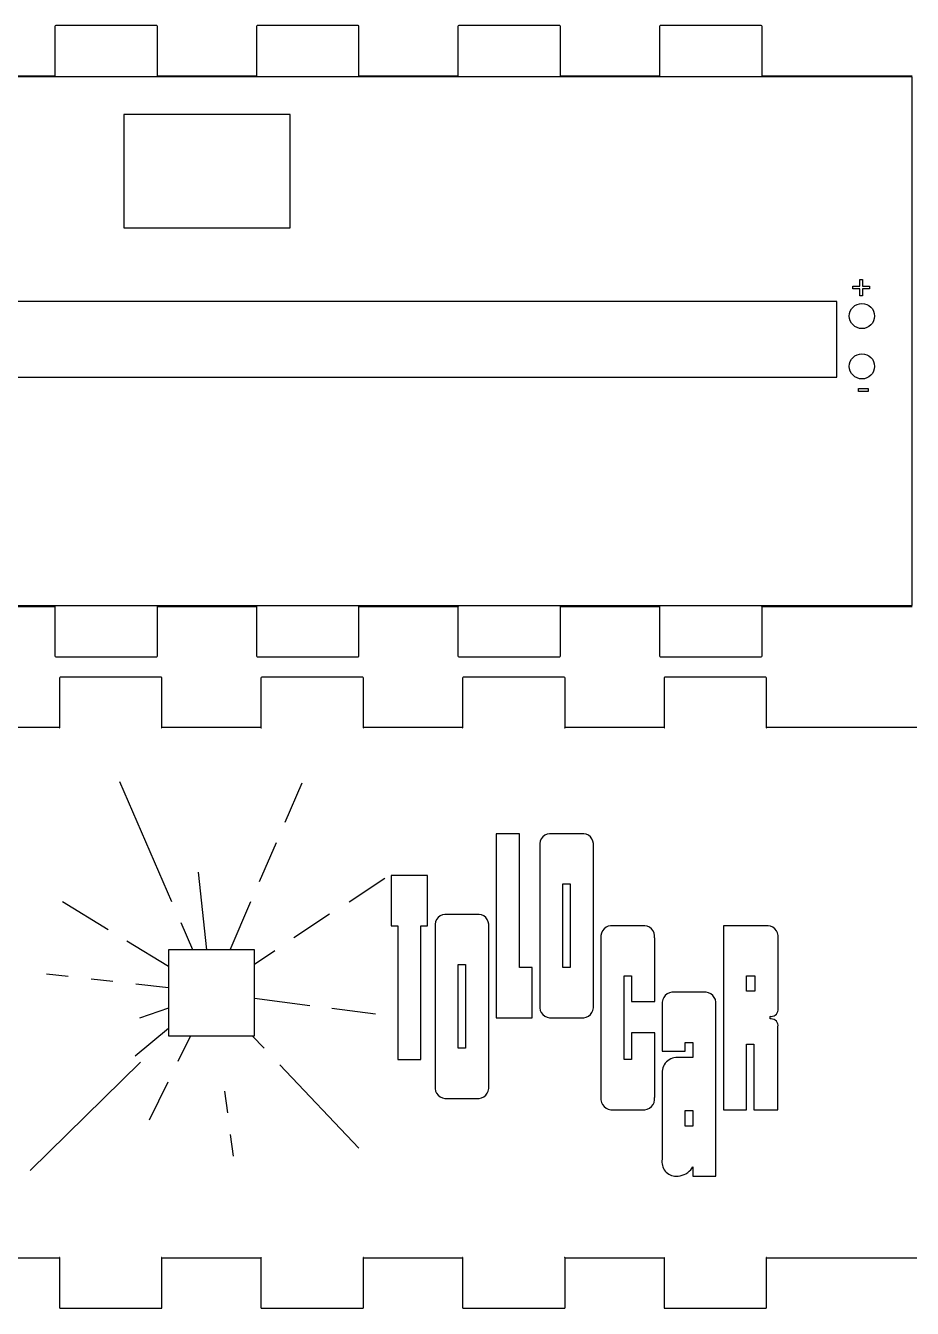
# Model space of a CAD drawing. Extents: x -34 to 366, y 525 to 825.
# Drawn here: x 234.1 to 304.5, y 637.5 to 739.4 of the extents above; entities that cross this region are included whole.
import ezdxf

# ---------------------------------------------------------------- set-up
doc = ezdxf.new("R2010")
doc.units = 0
doc.header["$MEASUREMENT"] = 0
doc.layers.add('CUT', color=30, linetype='CONTINUOUS')
doc.layers.add('ETCH', color=96, linetype='CONTINUOUS')

msp = doc.modelspace()

# ---------------------------------------------------------------- linework, layer by layer
at = {"layer": 'CUT', "color": 0}
for p, q in [((236.4, 739.37), (236.38, 739.33)), ((236.38, 739.33), (236.38, 739.32)), ((236.38, 739.32), (236.38, 735.39)), ((236.44, 739.39), (236.4, 739.37)), ((236.45, 739.39), (236.44, 739.39)), ((244.45, 739.39), (236.45, 739.39)), ((244.46, 739.39), (244.45, 739.39)), ((244.5, 739.37), (244.46, 739.39)), ((244.52, 739.33), (244.5, 739.37)), ((244.52, 739.32), (244.52, 739.33)), ((244.52, 735.39), (244.52, 739.32)), ((252.4, 739.37), (252.38, 739.33)), ((252.38, 739.33), (252.38, 739.32)), ((252.38, 739.32), (252.38, 735.39)), ((252.44, 739.39), (252.4, 739.37)), ((252.45, 739.39), (252.44, 739.39)), ((260.45, 739.39), (252.45, 739.39)), ((260.46, 739.39), (260.45, 739.39)), ((260.5, 739.37), (260.46, 739.39)), ((260.52, 739.33), (260.5, 739.37)), ((260.52, 739.32), (260.52, 739.33)), ((260.52, 735.39), (260.52, 739.32)), ((268.4, 739.37), (268.38, 739.33)), ((268.38, 739.33), (268.38, 739.32)), ((268.38, 739.32), (268.38, 735.39)), ((268.44, 739.39), (268.4, 739.37)), ((268.45, 739.39), (268.44, 739.39)), ((276.45, 739.39), (268.45, 739.39)), ((276.46, 739.39), (276.45, 739.39)), ((276.5, 739.37), (276.46, 739.39)), ((276.52, 739.33), (276.5, 739.37)), ((276.52, 739.32), (276.52, 739.33)), ((276.52, 735.39), (276.52, 739.32)), ((284.4, 739.37), (284.38, 739.33)), ((284.38, 739.33), (284.38, 739.32)), ((284.38, 739.32), (284.38, 735.39)), ((284.44, 739.39), (284.4, 739.37)), ((284.45, 739.39), (284.44, 739.39)), ((292.45, 739.39), (284.45, 739.39)), ((292.46, 739.39), (292.45, 739.39)), ((292.5, 739.37), (292.46, 739.39)), ((292.52, 739.33), (292.5, 739.37)), ((292.52, 739.32), (292.52, 739.33)), ((292.52, 735.39), (292.52, 739.32)), ((236.38, 735.39), (228.52, 735.39)), ((236.38, 735.39), (236.38, 735.38)), ((236.39, 735.39), (236.38, 735.39)), ((236.38, 735.38), (236.39, 735.36)), ((236.41, 735.38), (236.39, 735.39)), ((236.39, 735.36), (236.41, 735.36)), ((236.41, 735.36), (236.41, 735.38)), ((244.51, 735.39), (244.49, 735.38)), ((244.49, 735.38), (244.49, 735.36)), ((244.49, 735.36), (244.51, 735.36)), ((244.52, 735.39), (244.51, 735.39)), ((244.51, 735.36), (244.52, 735.38)), ((252.38, 735.39), (244.52, 735.39)), ((244.52, 735.38), (244.52, 735.39)), ((252.38, 735.39), (252.38, 735.38)), ((252.39, 735.39), (252.38, 735.39)), ((252.38, 735.38), (252.39, 735.36)), ((252.41, 735.38), (252.39, 735.39)), ((252.39, 735.36), (252.41, 735.36)), ((252.41, 735.36), (252.41, 735.38)), ((260.51, 735.39), (260.49, 735.38)), ((260.49, 735.38), (260.49, 735.36)), ((260.49, 735.36), (260.51, 735.36)), ((260.52, 735.39), (260.51, 735.39)), ((260.51, 735.36), (260.52, 735.38)), ((268.38, 735.39), (260.52, 735.39)), ((260.52, 735.38), (260.52, 735.39)), ((268.38, 735.39), (268.38, 735.38)), ((268.39, 735.39), (268.38, 735.39)), ((268.38, 735.38), (268.39, 735.36)), ((268.41, 735.38), (268.39, 735.39)), ((268.39, 735.36), (268.41, 735.36)), ((268.41, 735.36), (268.41, 735.38)), ((276.51, 735.39), (276.49, 735.38)), ((276.49, 735.38), (276.5, 735.36)), ((276.5, 735.36), (276.51, 735.36)), ((276.52, 735.39), (276.51, 735.39)), ((276.51, 735.36), (276.52, 735.38)), ((284.38, 735.39), (276.52, 735.39)), ((276.52, 735.38), (276.52, 735.39)), ((284.38, 735.39), (284.38, 735.38)), ((284.39, 735.39), (284.38, 735.39)), ((284.38, 735.38), (284.39, 735.36)), ((284.41, 735.38), (284.39, 735.39)), ((284.39, 735.36), (284.41, 735.36)), ((284.41, 735.36), (284.41, 735.38)), ((292.51, 735.39), (292.49, 735.38)), ((292.49, 735.38), (292.49, 735.36)), ((292.49, 735.36), (292.51, 735.36)), ((292.52, 735.39), (292.51, 735.39)), ((292.51, 735.36), (292.52, 735.38)), ((304.45, 735.39), (292.52, 735.39)), ((292.52, 735.38), (292.52, 735.39)), ((228.52, 693.25), (236.38, 693.25)), ((236.39, 693.28), (236.38, 693.26)), ((236.38, 693.26), (236.38, 693.25)), ((236.38, 693.25), (236.39, 693.25)), ((236.38, 693.25), (236.38, 689.32)), ((236.41, 693.28), (236.39, 693.28)), ((236.39, 693.25), (236.41, 693.26)), ((236.41, 693.26), (236.41, 693.28)), ((244.51, 693.28), (244.49, 693.28)), ((244.49, 693.28), (244.49, 693.26)), ((244.49, 693.26), (244.51, 693.25)), ((244.52, 693.26), (244.51, 693.28)), ((244.51, 693.25), (244.52, 693.25)), ((244.52, 693.25), (244.52, 693.26)), ((244.52, 689.32), (244.52, 693.25)), ((244.52, 693.25), (252.38, 693.25)), ((252.39, 693.28), (252.38, 693.26)), ((252.38, 693.26), (252.38, 693.25)), ((252.38, 693.25), (252.39, 693.25)), ((252.38, 693.25), (252.38, 689.32)), ((252.41, 693.28), (252.39, 693.28)), ((252.39, 693.25), (252.41, 693.26)), ((252.41, 693.26), (252.41, 693.28)), ((260.51, 693.28), (260.49, 693.28)), ((260.49, 693.28), (260.49, 693.26)), ((260.49, 693.26), (260.51, 693.25)), ((260.52, 693.26), (260.51, 693.28)), ((260.51, 693.25), (260.52, 693.25)), ((260.52, 693.25), (260.52, 693.26)), ((260.52, 689.32), (260.52, 693.25)), ((260.52, 693.25), (268.38, 693.25)), ((268.39, 693.28), (268.38, 693.26)), ((268.38, 693.26), (268.38, 693.25)), ((268.38, 693.25), (268.39, 693.25)), ((268.38, 693.25), (268.38, 689.32)), ((268.41, 693.28), (268.39, 693.28)), ((268.39, 693.25), (268.41, 693.26)), ((268.41, 693.26), (268.41, 693.28)), ((276.5, 693.28), (276.49, 693.26)), ((276.49, 693.26), (276.51, 693.25)), ((276.51, 693.28), (276.5, 693.28)), ((276.52, 693.26), (276.51, 693.28)), ((276.51, 693.25), (276.52, 693.25)), ((276.52, 693.25), (276.52, 693.26)), ((276.52, 689.32), (276.52, 693.25)), ((276.52, 693.25), (284.38, 693.25)), ((284.39, 693.28), (284.38, 693.26)), ((284.38, 693.26), (284.38, 693.25)), ((284.38, 693.25), (284.39, 693.25)), ((284.38, 693.25), (284.38, 689.32)), ((284.41, 693.28), (284.39, 693.28)), ((284.39, 693.25), (284.41, 693.26)), ((284.41, 693.26), (284.41, 693.28)), ((292.51, 693.28), (292.49, 693.28)), ((292.49, 693.28), (292.49, 693.26)), ((292.49, 693.26), (292.51, 693.25)), ((292.52, 693.26), (292.51, 693.28)), ((292.51, 693.25), (292.52, 693.25)), ((292.52, 693.25), (292.52, 693.26)), ((292.52, 689.32), (292.52, 693.25)), ((292.52, 693.25), (304.45, 693.25)), ((236.38, 689.32), (236.38, 689.31)), ((236.38, 689.31), (236.4, 689.27)), ((236.4, 689.27), (236.44, 689.25)), ((236.44, 689.25), (236.45, 689.25)), ((236.45, 689.25), (244.45, 689.25)), ((244.45, 689.25), (244.46, 689.25)), ((244.46, 689.25), (244.5, 689.27)), ((244.5, 689.27), (244.52, 689.31)), ((244.52, 689.31), (244.52, 689.32)), ((252.38, 689.32), (252.38, 689.31)), ((252.38, 689.31), (252.4, 689.27)), ((252.4, 689.27), (252.44, 689.25)), ((252.44, 689.25), (252.45, 689.25)), ((252.45, 689.25), (260.45, 689.25)), ((260.45, 689.25), (260.46, 689.25)), ((260.46, 689.25), (260.5, 689.27)), ((260.5, 689.27), (260.52, 689.31)), ((260.52, 689.31), (260.52, 689.32)), ((268.38, 689.32), (268.38, 689.31)), ((268.38, 689.31), (268.4, 689.27)), ((268.4, 689.27), (268.44, 689.25)), ((268.44, 689.25), (268.45, 689.25)), ((268.45, 689.25), (276.45, 689.25)), ((276.45, 689.25), (276.46, 689.25)), ((276.46, 689.25), (276.5, 689.27)), ((276.5, 689.27), (276.52, 689.31)), ((276.52, 689.31), (276.52, 689.32)), ((284.38, 689.32), (284.38, 689.31)), ((284.38, 689.31), (284.4, 689.27)), ((284.4, 689.27), (284.44, 689.25)), ((284.44, 689.25), (284.45, 689.25)), ((284.45, 689.25), (292.45, 689.25)), ((292.45, 689.25), (292.46, 689.25)), ((292.46, 689.25), (292.5, 689.27)), ((292.5, 689.27), (292.52, 689.31)), ((292.52, 689.31), (292.52, 689.32)), ((236.76, 687.6), (236.74, 687.56)), ((236.74, 687.56), (236.74, 687.55)), ((236.74, 687.55), (236.74, 683.62)), ((236.8, 687.62), (236.76, 687.6)), ((236.81, 687.62), (236.8, 687.62)), ((244.81, 687.62), (236.81, 687.62)), ((244.82, 687.62), (244.81, 687.62)), ((244.86, 687.6), (244.82, 687.62)), ((244.88, 687.56), (244.86, 687.6)), ((244.88, 687.55), (244.88, 687.56)), ((244.88, 683.62), (244.88, 687.55)), ((252.76, 687.6), (252.74, 687.56)), ((252.74, 687.56), (252.74, 687.55)), ((252.74, 687.55), (252.74, 683.62)), ((252.8, 687.62), (252.76, 687.6)), ((252.81, 687.62), (252.8, 687.62)), ((260.81, 687.62), (252.81, 687.62)), ((260.82, 687.62), (260.81, 687.62)), ((260.86, 687.6), (260.82, 687.62)), ((260.88, 687.56), (260.86, 687.6)), ((260.88, 687.55), (260.88, 687.56)), ((260.88, 683.62), (260.88, 687.55)), ((268.76, 687.6), (268.74, 687.56)), ((268.74, 687.56), (268.74, 687.55)), ((268.74, 687.55), (268.74, 683.62)), ((268.8, 687.62), (268.76, 687.6)), ((268.81, 687.62), (268.8, 687.62)), ((276.81, 687.62), (268.81, 687.62)), ((276.82, 687.62), (276.81, 687.62)), ((276.86, 687.6), (276.82, 687.62)), ((276.88, 687.56), (276.86, 687.6)), ((276.88, 687.55), (276.88, 687.56)), ((276.88, 683.62), (276.88, 687.55)), ((284.76, 687.6), (284.74, 687.56)), ((284.74, 687.56), (284.74, 687.55)), ((284.74, 687.55), (284.74, 683.62)), ((284.8, 687.62), (284.76, 687.6)), ((284.81, 687.62), (284.8, 687.62)), ((292.81, 687.62), (284.81, 687.62)), ((292.82, 687.62), (292.81, 687.62)), ((292.86, 687.6), (292.82, 687.62)), ((292.88, 687.56), (292.86, 687.6)), ((292.88, 687.55), (292.88, 687.56)), ((292.88, 683.62), (292.88, 687.55)), ((236.74, 683.62), (228.88, 683.62)), ((236.74, 683.62), (236.74, 683.61)), ((236.75, 683.62), (236.74, 683.62)), ((236.74, 683.61), (236.75, 683.59)), ((236.77, 683.61), (236.75, 683.62)), ((236.75, 683.59), (236.76, 683.59)), ((236.76, 683.59), (236.77, 683.61)), ((244.87, 683.62), (244.85, 683.61)), ((244.85, 683.61), (244.85, 683.59)), ((244.85, 683.59), (244.87, 683.59)), ((244.88, 683.62), (244.87, 683.62)), ((244.87, 683.59), (244.88, 683.61)), ((252.74, 683.62), (244.88, 683.62)), ((244.88, 683.61), (244.88, 683.62)), ((252.74, 683.62), (252.74, 683.61)), ((252.77, 683.61), (252.74, 683.62)), ((252.74, 683.62), (252.74, 683.62)), ((252.74, 683.61), (252.75, 683.59)), ((252.75, 683.59), (252.76, 683.59)), ((252.76, 683.59), (252.77, 683.61)), ((260.87, 683.62), (260.85, 683.61)), ((260.85, 683.61), (260.85, 683.59)), ((260.85, 683.59), (260.87, 683.59)), ((260.88, 683.62), (260.87, 683.62)), ((260.87, 683.59), (260.88, 683.61)), ((268.74, 683.62), (260.88, 683.62)), ((260.88, 683.61), (260.88, 683.62)), ((268.74, 683.62), (268.74, 683.61)), ((268.75, 683.62), (268.74, 683.62)), ((268.74, 683.61), (268.75, 683.59)), ((268.77, 683.61), (268.75, 683.62)), ((268.75, 683.59), (268.76, 683.59)), ((268.76, 683.59), (268.77, 683.61)), ((276.87, 683.62), (276.85, 683.61)), ((276.85, 683.61), (276.85, 683.59)), ((276.85, 683.59), (276.87, 683.59)), ((276.88, 683.62), (276.87, 683.62)), ((276.87, 683.59), (276.88, 683.61)), ((284.74, 683.62), (276.88, 683.62)), ((276.88, 683.61), (276.88, 683.62)), ((284.74, 683.62), (284.74, 683.61)), ((284.75, 683.62), (284.74, 683.62)), ((284.74, 683.61), (284.75, 683.59)), ((284.77, 683.61), (284.75, 683.62)), ((284.75, 683.59), (284.76, 683.59)), ((284.76, 683.59), (284.77, 683.61)), ((292.87, 683.62), (292.85, 683.61)), ((292.85, 683.61), (292.85, 683.59)), ((292.85, 683.59), (292.87, 683.59)), ((292.88, 683.62), (292.87, 683.62)), ((292.87, 683.59), (292.88, 683.61)), ((304.81, 683.62), (292.88, 683.62)), ((292.88, 683.61), (292.88, 683.62)), ((228.88, 641.48), (236.74, 641.48)), ((236.75, 641.51), (236.74, 641.49)), ((236.74, 641.49), (236.74, 641.48)), ((236.74, 641.48), (236.75, 641.48)), ((236.74, 641.48), (236.74, 637.55)), ((236.76, 641.51), (236.75, 641.51)), ((236.75, 641.48), (236.77, 641.49)), ((236.77, 641.49), (236.76, 641.51)), ((244.87, 641.51), (244.85, 641.51)), ((244.85, 641.51), (244.85, 641.49)), ((244.85, 641.49), (244.87, 641.48)), ((244.88, 641.49), (244.87, 641.51)), ((244.87, 641.48), (244.88, 641.48)), ((244.88, 641.48), (244.88, 641.49)), ((244.88, 637.55), (244.88, 641.48)), ((244.88, 641.48), (252.74, 641.48)), ((252.75, 641.51), (252.74, 641.49)), ((252.74, 641.48), (252.77, 641.49)), ((252.74, 641.49), (252.74, 641.48)), ((252.74, 641.48), (252.74, 641.48)), ((252.74, 641.48), (252.74, 637.55)), ((252.76, 641.51), (252.75, 641.51)), ((252.77, 641.49), (252.76, 641.51)), ((260.87, 641.51), (260.85, 641.51)), ((260.85, 641.51), (260.85, 641.49)), ((260.85, 641.49), (260.87, 641.48)), ((260.88, 641.49), (260.87, 641.51)), ((260.87, 641.48), (260.88, 641.48)), ((260.88, 641.48), (260.88, 641.49)), ((260.88, 637.55), (260.88, 641.48)), ((260.88, 641.48), (268.74, 641.48)), ((268.75, 641.51), (268.74, 641.49)), ((268.74, 641.49), (268.74, 641.48)), ((268.74, 641.48), (268.75, 641.48)), ((268.74, 641.48), (268.74, 637.55)), ((268.76, 641.51), (268.75, 641.51)), ((268.75, 641.48), (268.77, 641.49)), ((268.77, 641.49), (268.76, 641.51)), ((276.87, 641.51), (276.85, 641.51)), ((276.85, 641.51), (276.85, 641.49)), ((276.85, 641.49), (276.87, 641.48)), ((276.88, 641.49), (276.87, 641.51)), ((276.87, 641.48), (276.88, 641.48)), ((276.88, 641.48), (276.88, 641.49)), ((276.88, 637.55), (276.88, 641.48)), ((276.88, 641.48), (284.74, 641.48)), ((284.75, 641.51), (284.74, 641.49)), ((284.74, 641.49), (284.74, 641.48)), ((284.74, 641.48), (284.75, 641.48)), ((284.74, 641.48), (284.74, 637.55)), ((284.76, 641.51), (284.75, 641.51)), ((284.75, 641.48), (284.77, 641.49)), ((284.77, 641.49), (284.76, 641.51)), ((292.87, 641.51), (292.85, 641.51)), ((292.85, 641.51), (292.85, 641.49)), ((292.85, 641.49), (292.87, 641.48)), ((292.88, 641.49), (292.87, 641.51)), ((292.87, 641.48), (292.88, 641.48)), ((292.88, 641.48), (292.88, 641.49)), ((292.88, 637.55), (292.88, 641.48)), ((292.88, 641.48), (304.81, 641.48)), ((236.74, 637.55), (236.74, 637.54)), ((236.74, 637.54), (236.76, 637.5)), ((236.76, 637.5), (236.8, 637.48)), ((236.8, 637.48), (236.81, 637.48)), ((236.81, 637.48), (244.81, 637.48)), ((244.81, 637.48), (244.82, 637.48)), ((244.82, 637.48), (244.86, 637.5)), ((244.86, 637.5), (244.88, 637.54)), ((244.88, 637.54), (244.88, 637.55)), ((252.74, 637.55), (252.74, 637.54)), ((252.74, 637.54), (252.76, 637.5)), ((252.76, 637.5), (252.8, 637.48)), ((252.8, 637.48), (252.81, 637.48)), ((252.81, 637.48), (260.81, 637.48)), ((260.81, 637.48), (260.82, 637.48)), ((260.82, 637.48), (260.86, 637.5)), ((260.86, 637.5), (260.88, 637.54)), ((260.88, 637.54), (260.88, 637.55)), ((268.74, 637.55), (268.74, 637.54)), ((268.74, 637.54), (268.76, 637.5)), ((268.76, 637.5), (268.8, 637.48)), ((268.8, 637.48), (268.81, 637.48)), ((268.81, 637.48), (276.81, 637.48)), ((276.81, 637.48), (276.82, 637.48)), ((276.82, 637.48), (276.86, 637.5)), ((276.86, 637.5), (276.88, 637.54)), ((276.88, 637.54), (276.88, 637.55)), ((284.74, 637.55), (284.74, 637.54)), ((284.74, 637.54), (284.76, 637.5)), ((284.76, 637.5), (284.8, 637.48)), ((284.8, 637.48), (284.81, 637.48)), ((284.81, 637.48), (292.81, 637.48)), ((292.81, 637.48), (292.82, 637.48)), ((292.82, 637.48), (292.86, 637.5)), ((292.86, 637.5), (292.88, 637.54)), ((292.88, 637.54), (292.88, 637.55))]:
    msp.add_line(p, q, dxfattribs=at)
at = {"layer": 'CUT'}
for p, q in [((241.85, 732.32), (241.85, 723.32)), ((255.05, 732.32), (241.85, 732.32)), ((255.05, 723.32), (255.05, 732.32)), ((241.85, 723.32), (255.05, 723.32)), ((245.39, 665.97), (245.39, 659.13)), ((252.23, 665.97), (245.39, 665.97)), ((252.23, 659.13), (252.23, 665.97)), ((245.39, 659.13), (252.23, 659.13))]:
    msp.add_line(p, q, dxfattribs=at)
for centre in [(300.45, 716.32), (300.45, 712.32)]:
    msp.add_circle(centre, 1, dxfattribs=at)
at = {"layer": 'ETCH'}
for p, q in [((304.45, 735.32), (192.45, 735.32)), ((304.45, 693.32), (304.45, 735.32)), ((299.74, 718.47), (299.74, 718.69)), ((299.74, 718.69), (300.28, 718.69)), ((300.28, 718.69), (300.28, 719.23)), ((300.28, 719.23), (300.51, 719.23)), ((300.51, 719.23), (300.51, 718.69)), ((300.51, 718.69), (301.05, 718.69)), ((301.05, 718.69), (301.05, 718.47)), ((298.45, 717.47), (198.45, 717.47)), ((298.45, 711.47), (298.45, 717.47)), ((300.28, 718.47), (299.74, 718.47)), ((300.28, 717.93), (300.28, 718.47)), ((300.51, 717.93), (300.28, 717.93)), ((301.05, 718.47), (300.51, 718.47)), ((300.51, 718.47), (300.51, 717.93)), ((198.45, 711.47), (298.45, 711.47)), ((300.18, 710.32), (300.18, 710.55)), ((300.18, 710.55), (300.94, 710.55)), ((300.94, 710.55), (300.94, 710.32)), ((300.94, 710.32), (300.18, 710.32)), ((192.45, 693.32), (304.45, 693.32)), ((245.67, 669.78), (241.54, 679.3)), ((254.65, 676.1), (256, 679.22)), ((273.26, 675.19), (271.42, 675.19)), ((271.42, 675.19), (271.42, 660.57)), ((273.26, 664.56), (273.26, 675.19)), ((278.16, 675.19), (275.84, 675.19)), ((252.62, 671.38), (253.96, 674.5)), ((274.87, 674.22), (274.87, 661.54)), ((279.14, 661.54), (279.14, 674.22)), ((248.44, 665.97), (247.79, 672.12)), ((259.75, 669.77), (262.56, 671.65)), ((265.97, 671.87), (263.08, 671.87)), ((263.08, 671.87), (263.08, 667.88)), ((265.97, 667.88), (265.97, 671.87)), ((276.71, 664.56), (276.71, 671.2)), ((276.71, 671.2), (277.3, 671.2)), ((277.3, 671.2), (277.3, 664.56)), ((240.6, 667.56), (236.98, 669.77)), ((250.29, 665.97), (251.93, 669.79)), ((255.36, 666.93), (258.18, 668.81)), ((269.86, 668.78), (267.54, 668.78)), ((247.33, 665.97), (246.4, 668.11)), ((263.08, 667.88), (263.61, 667.88)), ((263.61, 667.88), (263.61, 657.25)), ((265.44, 657.25), (265.44, 667.88)), ((265.44, 667.88), (265.97, 667.88)), ((266.56, 667.81), (266.56, 655.13)), ((270.83, 655.13), (270.83, 667.81)), ((283.02, 667.88), (280.7, 667.88)), ((292.81, 667.88), (289.45, 667.88)), ((289.45, 667.88), (289.45, 653.26)), ((245.39, 664.64), (242.08, 666.66)), ((279.73, 666.91), (279.73, 654.23)), ((284, 661.86), (284, 666.91)), ((293.8, 661.29), (293.8, 666.91)), ((252.23, 664.83), (253.85, 665.91)), ((268.4, 658.15), (268.4, 664.79)), ((268.4, 664.79), (268.99, 664.79)), ((268.99, 664.79), (268.99, 658.15)), ((274.28, 664.56), (273.26, 664.56)), ((274.28, 660.57), (274.28, 664.56)), ((277.3, 664.56), (276.71, 664.56)), ((237.44, 663.84), (235.71, 664.04)), ((240.98, 663.44), (239.25, 663.63)), ((281.57, 657.25), (281.57, 663.89)), ((281.57, 663.89), (282.16, 663.89)), ((282.16, 663.89), (282.16, 661.86)), ((291.29, 662.68), (291.29, 663.89)), ((291.29, 663.89), (291.94, 663.89)), ((291.94, 663.89), (291.94, 662.68)), ((245.39, 662.94), (242.79, 663.23)), ((287.88, 662.59), (285.56, 662.59)), ((291.94, 662.68), (291.29, 662.68)), ((252.23, 662.11), (256.63, 661.54)), ((282.16, 661.86), (284, 661.86)), ((284.59, 661.62), (284.59, 657.9)), ((288.86, 647.97), (288.86, 661.62)), ((245.39, 661.34), (243.1, 660.53)), ((258.36, 661.32), (261.82, 660.88)), ((271.42, 660.57), (274.28, 660.57)), ((275.84, 660.57), (278.16, 660.57)), ((293.17, 660.67), (293.24, 660.68)), ((293.17, 660.47), (293.17, 660.67)), ((293.24, 660.47), (293.17, 660.47)), ((245.39, 659.72), (242.74, 657.52)), ((293.78, 653.26), (293.78, 659.85)), ((247.14, 659.13), (246.15, 657.1)), ((252.05, 659.13), (252.98, 658.15)), ((284, 659.37), (282.16, 659.37)), ((282.16, 659.37), (282.16, 657.25)), ((284, 654.23), (284, 659.37)), ((286.43, 657.9), (286.43, 658.6)), ((286.43, 658.6), (287.02, 658.6)), ((287.02, 658.6), (287.02, 657.4)), ((291.29, 653.26), (291.29, 658.48)), ((291.29, 658.48), (291.88, 658.48)), ((291.88, 658.48), (291.88, 653.26)), ((268.99, 658.15), (268.4, 658.15)), ((284.59, 657.9), (286.43, 657.9)), ((287.02, 657.4), (285.94, 657.4)), ((243.18, 657.03), (234.41, 648.44)), ((254.23, 656.82), (260.5, 650.2)), ((263.61, 657.25), (265.44, 657.25)), ((282.16, 657.25), (281.57, 657.25)), ((245.35, 655.46), (243.86, 652.42)), ((284.59, 656.04), (284.59, 649.32)), ((249.84, 654.73), (250.07, 653.01)), ((267.54, 654.16), (269.86, 654.16)), ((280.7, 653.26), (283.02, 653.26)), ((289.45, 653.26), (291.29, 653.26)), ((291.88, 653.26), (293.78, 653.26)), ((286.43, 651.96), (286.43, 653.19)), ((286.43, 653.19), (287.02, 653.19)), ((287.02, 653.19), (287.02, 651.96)), ((250.3, 651.28), (250.53, 649.56)), ((287.02, 651.96), (286.43, 651.96)), ((286.86, 648.48), (287.02, 648.73)), ((287.02, 648.73), (287.02, 647.97)), ((287.02, 647.97), (288.86, 647.97))]:
    msp.add_line(p, q, dxfattribs=at)
for centre, radius, start, end in [((275.74, 674.32), 0.876, 83.3899, 186.6292), ((278.27, 674.32), 0.876, 353.3721, 96.6135), ((267.43, 667.91), 0.876, 83.3953, 186.6429), ((269.96, 667.91), 0.876, 353.3584, 96.6081), ((280.6, 667.01), 0.877, 83.4027, 186.6308), ((283.12, 667.01), 0.877, 353.3706, 96.6008), ((292.92, 667), 0.886, 354.0102, 97.2374), ((285.46, 661.72), 0.876, 83.3919, 186.6272), ((287.99, 661.72), 0.876, 353.3796, 96.6252), ((275.74, 661.44), 0.876, 173.3844, 276.6156), ((278.27, 661.44), 0.876, 263.381, 6.6142), ((293.26, 661.22), 0.547, 268.4587, 6.8816), ((293.26, 659.94), 0.529, 350.8896, 91.5712), ((285.79, 656.2), 1.21, 82.7284, 187.275), ((267.43, 655.03), 0.876, 173.3844, 276.6156), ((269.96, 655.03), 0.876, 263.381, 6.6142), ((280.6, 654.13), 0.876, 173.3824, 276.5985), ((283.12, 654.13), 0.877, 263.3981, 6.6163), ((285.7, 649.11), 1.13, 168.9402, 270.3072), ((285.75, 649.44), 1.46, 268.333, 319.3369)]:
    msp.add_arc(centre, radius, start, end, dxfattribs=at)

doc.saveas('drawing.dxf')
